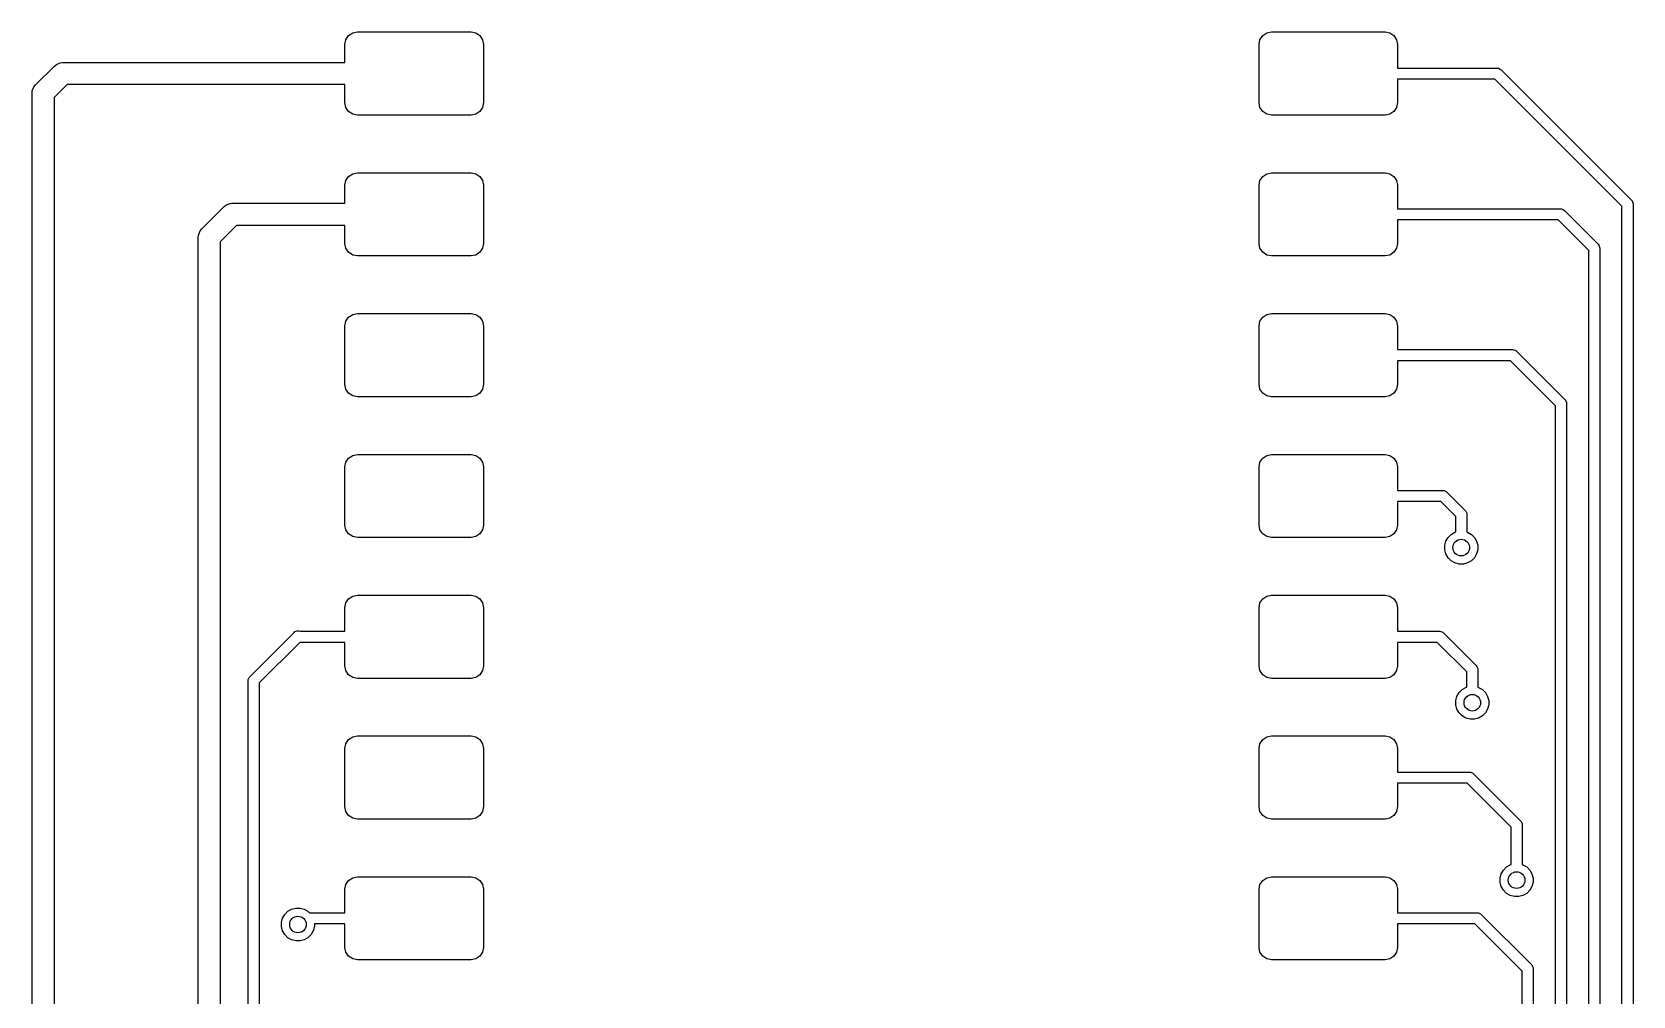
# Model space of a CAD drawing. Extents: x 0.41 to 5.69, y -3.19 to 0.7.
# Drawn here: x 4.551 to 5.689, y -0.657 to 0.028 of the extents above; entities that cross this region are included whole.
import ezdxf

# ---------------------------------------------------------------- set-up
doc = ezdxf.new("R2010")
doc.units = 0
doc.header["$MEASUREMENT"] = 0
doc.layers.add('BLACK', color=7, linetype='CONTINUOUS')

msp = doc.modelspace()

# ---------------------------------------------------------------- linework, layer by layer
at = {"layer": 'BLACK', "linetype": 'CONTINUOUS'}
for p, q in [((4.7743, 0.0221), (4.7762, 0.025)), ((4.7762, 0.025), (4.7791, 0.0269)), ((4.7791, 0.0269), (4.7825, 0.0276)), ((4.7825, 0.0276), (4.8632, 0.0276)), ((4.8632, 0.0276), (4.8666, 0.0269)), ((4.8666, 0.0269), (4.8695, 0.025)), ((4.8695, 0.025), (4.8714, 0.0221)), ((5.4239, 0.0221), (5.4258, 0.025)), ((5.4258, 0.025), (5.4287, 0.0269)), ((5.4287, 0.0269), (5.4321, 0.0276)), ((5.4321, 0.0276), (5.5128, 0.0276)), ((5.5128, 0.0276), (5.5162, 0.0269)), ((5.5162, 0.0269), (5.5191, 0.025)), ((5.5191, 0.025), (5.521, 0.0221)), ((4.7736, 0.0187), (4.7743, 0.0221)), ((4.7736, 0.0059), (4.7736, 0.0187)), ((4.8714, 0.0221), (4.872, 0.0187)), ((4.872, 0.0187), (4.872, -0.0226)), ((5.4232, 0.0187), (5.4239, 0.0221)), ((5.4232, -0.0226), (5.4232, 0.0187)), ((5.521, 0.0221), (5.5217, 0.0187)), ((5.5217, 0.0187), (5.5217, 0.002)), ((4.5535, -0.0102), (4.5673, 0.0036)), ((4.5673, 0.0036), (4.5685, 0.0046)), ((4.5685, 0.0046), (4.5713, 0.0058)), ((4.5713, 0.0058), (4.5728, 0.0059)), ((4.5728, 0.0059), (4.7736, 0.0059)), ((5.5217, 0.002), (5.5925, 0.002)), ((5.5925, 0.002), (5.5933, 0.0019)), ((5.5933, 0.0019), (5.5947, 0.0013)), ((5.5947, 0.0013), (5.5953, 0.0008)), ((5.5953, 0.0008), (5.6878, -0.0917)), ((4.5513, -0.0142), (4.5525, -0.0114)), ((4.5525, -0.0114), (4.5535, -0.0102)), ((4.5761, -0.0098), (4.5669, -0.019)), ((4.7736, -0.0098), (4.5761, -0.0098)), ((4.7736, -0.0226), (4.7736, -0.0098)), ((5.5909, -0.0059), (5.5217, -0.0059)), ((5.5217, -0.0059), (5.5217, -0.0226)), ((5.6811, -0.0961), (5.5909, -0.0059)), ((4.5512, -0.0157), (4.5513, -0.0142)), ((4.5512, -1.2047), (4.5512, -0.0157)), ((4.5669, -0.019), (4.5669, -1.2047)), ((4.7743, -0.026), (4.7736, -0.0226)), ((4.872, -0.0226), (4.8714, -0.026)), ((5.4239, -0.026), (5.4232, -0.0226)), ((5.5217, -0.0226), (5.521, -0.026)), ((4.7762, -0.0289), (4.7743, -0.026)), ((4.7791, -0.0308), (4.7762, -0.0289)), ((4.7825, -0.0315), (4.7791, -0.0308)), ((4.8632, -0.0315), (4.7825, -0.0315)), ((4.8666, -0.0308), (4.8632, -0.0315)), ((4.8695, -0.0289), (4.8666, -0.0308)), ((4.8714, -0.026), (4.8695, -0.0289)), ((5.4258, -0.0289), (5.4239, -0.026)), ((5.4287, -0.0308), (5.4258, -0.0289)), ((5.4321, -0.0315), (5.4287, -0.0308)), ((5.5128, -0.0315), (5.4321, -0.0315)), ((5.5162, -0.0308), (5.5128, -0.0315)), ((5.5191, -0.0289), (5.5162, -0.0308)), ((5.521, -0.026), (5.5191, -0.0289)), ((4.7736, -0.0813), (4.7743, -0.0779)), ((4.7743, -0.0779), (4.7762, -0.075)), ((4.7762, -0.075), (4.7791, -0.0731)), ((4.7791, -0.0731), (4.7825, -0.0724)), ((4.7825, -0.0724), (4.8632, -0.0724)), ((4.8632, -0.0724), (4.8666, -0.0731)), ((4.8666, -0.0731), (4.8695, -0.075)), ((4.8695, -0.075), (4.8714, -0.0779)), ((4.8714, -0.0779), (4.872, -0.0813)), ((5.4232, -0.0813), (5.4239, -0.0779)), ((5.4239, -0.0779), (5.4258, -0.075)), ((5.4258, -0.075), (5.4287, -0.0731)), ((5.4287, -0.0731), (5.4321, -0.0724)), ((5.4321, -0.0724), (5.5128, -0.0724)), ((5.5128, -0.0724), (5.5162, -0.0731)), ((5.5162, -0.0731), (5.5191, -0.075)), ((5.5191, -0.075), (5.521, -0.0779)), ((5.521, -0.0779), (5.5217, -0.0813)), ((4.7736, -0.0941), (4.7736, -0.0813)), ((4.872, -0.0813), (4.872, -0.1226)), ((5.4232, -0.1226), (5.4232, -0.0813)), ((5.5217, -0.0813), (5.5217, -0.098)), ((4.6716, -0.1125), (4.6877, -0.0964)), ((4.6877, -0.0964), (4.6889, -0.0954)), ((4.6889, -0.0954), (4.6918, -0.0942)), ((4.6918, -0.0942), (4.6933, -0.0941)), ((4.6933, -0.0941), (4.7736, -0.0941)), ((5.5217, -0.098), (5.6374, -0.098)), ((5.6374, -0.098), (5.6382, -0.0981)), ((5.6382, -0.0981), (5.6396, -0.0987)), ((5.6396, -0.0987), (5.6402, -0.0992)), ((5.6402, -0.0992), (5.6642, -0.1232)), ((5.6811, -1.1086), (5.6811, -0.0961)), ((5.6878, -0.0917), (5.6883, -0.0923)), ((5.6883, -0.0923), (5.6889, -0.0937)), ((5.6889, -0.0937), (5.689, -0.0945)), ((5.689, -0.0945), (5.689, -1.1102)), ((4.6694, -0.1166), (4.6706, -0.1137)), ((4.6706, -0.1137), (4.6716, -0.1125)), ((4.6966, -0.1098), (4.685, -0.1214)), ((4.7736, -0.1098), (4.6966, -0.1098)), ((4.7736, -0.1226), (4.7736, -0.1098)), ((5.6358, -0.1059), (5.5217, -0.1059)), ((5.5217, -0.1059), (5.5217, -0.1226)), ((5.6575, -0.1276), (5.6358, -0.1059)), ((4.6693, -0.1181), (4.6694, -0.1166)), ((4.6693, -1.5591), (4.6693, -0.1181)), ((4.685, -0.1214), (4.685, -1.5591)), ((4.7743, -0.126), (4.7736, -0.1226)), ((4.872, -0.1226), (4.8714, -0.126)), ((5.4239, -0.126), (5.4232, -0.1226)), ((5.5217, -0.1226), (5.521, -0.126)), ((5.6642, -0.1232), (5.6647, -0.1238)), ((5.6647, -0.1238), (5.6647, -0.1238)), ((5.6647, -0.1238), (5.6653, -0.1252)), ((4.7762, -0.1289), (4.7743, -0.126)), ((4.7791, -0.1308), (4.7762, -0.1289)), ((4.7825, -0.1315), (4.7791, -0.1308)), ((4.8632, -0.1315), (4.7825, -0.1315)), ((4.8666, -0.1308), (4.8632, -0.1315)), ((4.8695, -0.1289), (4.8666, -0.1308)), ((4.8714, -0.126), (4.8695, -0.1289)), ((5.4258, -0.1289), (5.4239, -0.126)), ((5.4287, -0.1308), (5.4258, -0.1289)), ((5.4321, -0.1315), (5.4287, -0.1308)), ((5.5128, -0.1315), (5.4321, -0.1315)), ((5.5162, -0.1308), (5.5128, -0.1315)), ((5.5191, -0.1289), (5.5162, -0.1308)), ((5.521, -0.126), (5.5191, -0.1289)), ((5.6575, -1.044), (5.6575, -0.1276)), ((5.6653, -0.1252), (5.6654, -0.126)), ((5.6654, -0.126), (5.6654, -1.0472)), ((4.7736, -0.1813), (4.7743, -0.1779)), ((4.7736, -0.2226), (4.7736, -0.1813)), ((4.7743, -0.1779), (4.7762, -0.175)), ((4.7762, -0.175), (4.7791, -0.1731)), ((4.7791, -0.1731), (4.7825, -0.1724)), ((4.7825, -0.1724), (4.8632, -0.1724)), ((4.8632, -0.1724), (4.8666, -0.1731)), ((4.8666, -0.1731), (4.8695, -0.175)), ((4.8695, -0.175), (4.8714, -0.1779)), ((4.8714, -0.1779), (4.872, -0.1813)), ((4.872, -0.1813), (4.872, -0.2226)), ((5.4232, -0.1813), (5.4239, -0.1779)), ((5.4232, -0.2226), (5.4232, -0.1813)), ((5.4239, -0.1779), (5.4258, -0.175)), ((5.4258, -0.175), (5.4287, -0.1731)), ((5.4287, -0.1731), (5.4321, -0.1724)), ((5.4321, -0.1724), (5.5128, -0.1724)), ((5.5128, -0.1724), (5.5162, -0.1731)), ((5.5162, -0.1731), (5.5191, -0.175)), ((5.5191, -0.175), (5.521, -0.1779)), ((5.521, -0.1779), (5.5217, -0.1813)), ((5.5217, -0.1813), (5.5217, -0.198)), ((5.5217, -0.198), (5.6035, -0.198)), ((5.6035, -0.198), (5.6043, -0.1981)), ((5.6043, -0.1981), (5.6057, -0.1987)), ((5.6057, -0.1987), (5.6063, -0.1992)), ((5.6063, -0.1992), (5.6406, -0.2334)), ((5.6019, -0.2059), (5.5217, -0.2059)), ((5.5217, -0.2059), (5.5217, -0.2226)), ((5.6339, -0.2379), (5.6019, -0.2059)), ((4.7743, -0.226), (4.7736, -0.2226)), ((4.7762, -0.2289), (4.7743, -0.226)), ((4.8714, -0.226), (4.8695, -0.2289)), ((4.872, -0.2226), (4.8714, -0.226)), ((5.4239, -0.226), (5.4232, -0.2226)), ((5.4258, -0.2289), (5.4239, -0.226)), ((5.521, -0.226), (5.5191, -0.2289)), ((5.5217, -0.2226), (5.521, -0.226)), ((4.7791, -0.2308), (4.7762, -0.2289)), ((4.7825, -0.2315), (4.7791, -0.2308)), ((4.8632, -0.2315), (4.7825, -0.2315)), ((4.8666, -0.2308), (4.8632, -0.2315)), ((4.8695, -0.2289), (4.8666, -0.2308)), ((5.4287, -0.2308), (5.4258, -0.2289)), ((5.4321, -0.2315), (5.4287, -0.2308)), ((5.5128, -0.2315), (5.4321, -0.2315)), ((5.5162, -0.2308), (5.5128, -0.2315)), ((5.5191, -0.2289), (5.5162, -0.2308)), ((5.6339, -1.0141), (5.6339, -0.2379)), ((5.6406, -0.2334), (5.6411, -0.234)), ((5.6411, -0.234), (5.6417, -0.2355)), ((5.6417, -0.2355), (5.6417, -0.2362)), ((5.6417, -0.2362), (5.6417, -1.0157)), ((4.7791, -0.2731), (4.7825, -0.2724)), ((4.7825, -0.2724), (4.8632, -0.2724)), ((4.8632, -0.2724), (4.8666, -0.2731)), ((5.4287, -0.2731), (5.4321, -0.2724)), ((5.4321, -0.2724), (5.5128, -0.2724)), ((5.5128, -0.2724), (5.5162, -0.2731)), ((4.7736, -0.2813), (4.7743, -0.2779)), ((4.7736, -0.3226), (4.7736, -0.2813)), ((4.7743, -0.2779), (4.7762, -0.275)), ((4.7762, -0.275), (4.7791, -0.2731)), ((4.8666, -0.2731), (4.8695, -0.275)), ((4.8695, -0.275), (4.8714, -0.2779)), ((4.8714, -0.2779), (4.872, -0.2813)), ((4.872, -0.2813), (4.872, -0.3226)), ((5.4232, -0.2813), (5.4239, -0.2779)), ((5.4232, -0.3226), (5.4232, -0.2813)), ((5.4239, -0.2779), (5.4258, -0.275)), ((5.4258, -0.275), (5.4287, -0.2731)), ((5.5162, -0.2731), (5.5191, -0.275)), ((5.5191, -0.275), (5.521, -0.2779)), ((5.521, -0.2779), (5.5217, -0.2813)), ((5.5217, -0.2813), (5.5217, -0.298)), ((5.5217, -0.298), (5.5539, -0.298)), ((5.5523, -0.3059), (5.5217, -0.3059)), ((5.5217, -0.3059), (5.5217, -0.3226)), ((5.563, -0.3166), (5.5523, -0.3059)), ((5.5539, -0.298), (5.5547, -0.2981)), ((5.5547, -0.2981), (5.5561, -0.2987)), ((5.5561, -0.2987), (5.5567, -0.2992)), ((5.5567, -0.2992), (5.5697, -0.3122)), ((5.563, -0.3275), (5.563, -0.3166)), ((5.5697, -0.3122), (5.5702, -0.3128)), ((5.5702, -0.3128), (5.5702, -0.3128)), ((5.5702, -0.3128), (5.5708, -0.3142)), ((5.5708, -0.3142), (5.5709, -0.315)), ((5.5709, -0.315), (5.5709, -0.3275)), ((4.7743, -0.326), (4.7736, -0.3226)), ((4.7762, -0.3289), (4.7743, -0.326)), ((4.7791, -0.3308), (4.7762, -0.3289)), ((4.8695, -0.3289), (4.8666, -0.3308)), ((4.8714, -0.326), (4.8695, -0.3289)), ((4.872, -0.3226), (4.8714, -0.326)), ((5.4239, -0.326), (5.4232, -0.3226)), ((5.4258, -0.3289), (5.4239, -0.326)), ((5.4287, -0.3308), (5.4258, -0.3289)), ((5.5191, -0.3289), (5.5162, -0.3308)), ((5.521, -0.326), (5.5191, -0.3289)), ((5.5217, -0.3226), (5.521, -0.326)), ((5.5576, -0.3314), (5.5597, -0.3292)), ((5.5597, -0.3292), (5.5624, -0.3277)), ((5.5624, -0.3277), (5.563, -0.3275)), ((5.5709, -0.3275), (5.5714, -0.3277)), ((5.5714, -0.3277), (5.5741, -0.3292)), ((5.5741, -0.3292), (5.5763, -0.3314)), ((4.7825, -0.3315), (4.7791, -0.3308)), ((4.8632, -0.3315), (4.7825, -0.3315)), ((4.8666, -0.3308), (4.8632, -0.3315)), ((5.4321, -0.3315), (5.4287, -0.3308)), ((5.5128, -0.3315), (5.4321, -0.3315)), ((5.5162, -0.3308), (5.5128, -0.3315)), ((5.5552, -0.337), (5.556, -0.3341)), ((5.5552, -0.3401), (5.5552, -0.337)), ((5.556, -0.3431), (5.5552, -0.3401)), ((5.556, -0.3341), (5.5576, -0.3314)), ((5.5763, -0.3314), (5.5778, -0.3341)), ((5.5778, -0.3341), (5.5786, -0.337)), ((5.5786, -0.3401), (5.5778, -0.3431)), ((5.5786, -0.337), (5.5786, -0.3401)), ((5.5576, -0.3458), (5.556, -0.3431)), ((5.5597, -0.348), (5.5576, -0.3458)), ((5.5624, -0.3495), (5.5597, -0.348)), ((5.5654, -0.3503), (5.5624, -0.3495)), ((5.5685, -0.3503), (5.5654, -0.3503)), ((5.5714, -0.3495), (5.5685, -0.3503)), ((5.5741, -0.348), (5.5714, -0.3495)), ((5.5763, -0.3458), (5.5741, -0.348)), ((5.5778, -0.3431), (5.5763, -0.3458)), ((4.7743, -0.3779), (4.7762, -0.375)), ((4.7762, -0.375), (4.7791, -0.3731)), ((4.7791, -0.3731), (4.7825, -0.3724)), ((4.7825, -0.3724), (4.8632, -0.3724)), ((4.8632, -0.3724), (4.8666, -0.3731)), ((4.8666, -0.3731), (4.8695, -0.375)), ((4.8695, -0.375), (4.8714, -0.3779)), ((5.4239, -0.3779), (5.4258, -0.375)), ((5.4258, -0.375), (5.4287, -0.3731)), ((5.4287, -0.3731), (5.4321, -0.3724)), ((5.4321, -0.3724), (5.5128, -0.3724)), ((5.5128, -0.3724), (5.5162, -0.3731)), ((5.5162, -0.3731), (5.5191, -0.375)), ((5.5191, -0.375), (5.521, -0.3779)), ((4.7736, -0.3813), (4.7743, -0.3779)), ((4.7736, -0.398), (4.7736, -0.3813)), ((4.8714, -0.3779), (4.872, -0.3813)), ((4.872, -0.3813), (4.872, -0.4226)), ((5.4232, -0.3813), (5.4239, -0.3779)), ((5.4232, -0.4226), (5.4232, -0.3813)), ((5.521, -0.3779), (5.5217, -0.3813)), ((5.5217, -0.3813), (5.5217, -0.398)), ((4.738, -0.3983), (4.7394, -0.3977)), ((4.7394, -0.3977), (4.7409, -0.3977)), ((4.7409, -0.3977), (4.7417, -0.398)), ((4.7417, -0.398), (4.7736, -0.398)), ((5.5217, -0.398), (5.5516, -0.398)), ((5.5516, -0.398), (5.5523, -0.3981)), ((5.5523, -0.3981), (5.5538, -0.3987)), ((4.7059, -0.4303), (4.7374, -0.3988)), ((4.7414, -0.4059), (4.7126, -0.4347)), ((4.7374, -0.3988), (4.738, -0.3983)), ((4.7736, -0.4059), (4.7414, -0.4059)), ((4.7736, -0.4226), (4.7736, -0.4059)), ((5.5499, -0.4059), (5.5217, -0.4059)), ((5.5217, -0.4059), (5.5217, -0.4226)), ((5.5709, -0.4268), (5.5499, -0.4059)), ((5.5538, -0.3987), (5.5544, -0.3992)), ((5.5544, -0.3992), (5.5776, -0.4224)), ((4.7047, -0.4331), (4.7048, -0.4323)), ((4.7048, -0.4323), (4.7054, -0.4309)), ((4.7054, -0.4309), (4.7059, -0.4303)), ((4.7743, -0.426), (4.7736, -0.4226)), ((4.7762, -0.4289), (4.7743, -0.426)), ((4.7791, -0.4308), (4.7762, -0.4289)), ((4.7825, -0.4315), (4.7791, -0.4308)), ((4.8632, -0.4315), (4.7825, -0.4315)), ((4.8666, -0.4308), (4.8632, -0.4315)), ((4.8695, -0.4289), (4.8666, -0.4308)), ((4.8714, -0.426), (4.8695, -0.4289)), ((4.872, -0.4226), (4.8714, -0.426)), ((5.4239, -0.426), (5.4232, -0.4226)), ((5.4258, -0.4289), (5.4239, -0.426)), ((5.4287, -0.4308), (5.4258, -0.4289)), ((5.4321, -0.4315), (5.4287, -0.4308)), ((5.5128, -0.4315), (5.4321, -0.4315)), ((5.5162, -0.4308), (5.5128, -0.4315)), ((5.5191, -0.4289), (5.5162, -0.4308)), ((5.521, -0.426), (5.5191, -0.4289)), ((5.5217, -0.4226), (5.521, -0.426)), ((5.5709, -0.4378), (5.5709, -0.4268)), ((5.5776, -0.4224), (5.5781, -0.423)), ((5.5781, -0.423), (5.5787, -0.4244)), ((5.5787, -0.4244), (5.5787, -0.4252)), ((5.5787, -0.4252), (5.5787, -0.4378)), ((4.7047, -1.4456), (4.7047, -0.4331)), ((4.7126, -0.4347), (4.7126, -1.4456)), ((5.5639, -0.4443), (5.5654, -0.4416)), ((5.5654, -0.4416), (5.5676, -0.4394)), ((5.5676, -0.4394), (5.5703, -0.4379)), ((5.5703, -0.4379), (5.5709, -0.4378)), ((5.5787, -0.4378), (5.5793, -0.4379)), ((5.5793, -0.4379), (5.582, -0.4394)), ((5.582, -0.4394), (5.5842, -0.4416)), ((5.5842, -0.4416), (5.5857, -0.4443)), ((5.5631, -0.4473), (5.5639, -0.4443)), ((5.5631, -0.4504), (5.5631, -0.4473)), ((5.5639, -0.4533), (5.5631, -0.4504)), ((5.5654, -0.456), (5.5639, -0.4533)), ((5.5857, -0.4533), (5.5842, -0.456)), ((5.5857, -0.4443), (5.5865, -0.4473)), ((5.5865, -0.4504), (5.5857, -0.4533)), ((5.5865, -0.4473), (5.5865, -0.4504)), ((5.5676, -0.4582), (5.5654, -0.456)), ((5.5703, -0.4597), (5.5676, -0.4582)), ((5.5733, -0.4605), (5.5703, -0.4597)), ((5.5763, -0.4605), (5.5733, -0.4605)), ((5.5793, -0.4597), (5.5763, -0.4605)), ((5.582, -0.4582), (5.5793, -0.4597)), ((5.5842, -0.456), (5.582, -0.4582)), ((4.7743, -0.4779), (4.7762, -0.475)), ((4.7762, -0.475), (4.7791, -0.4731)), ((4.7791, -0.4731), (4.7825, -0.4724)), ((4.7825, -0.4724), (4.8632, -0.4724)), ((4.8632, -0.4724), (4.8666, -0.4731)), ((4.8666, -0.4731), (4.8695, -0.475)), ((4.8695, -0.475), (4.8714, -0.4779)), ((5.4239, -0.4779), (5.4258, -0.475)), ((5.4258, -0.475), (5.4287, -0.4731)), ((5.4287, -0.4731), (5.4321, -0.4724)), ((5.4321, -0.4724), (5.5128, -0.4724)), ((5.5128, -0.4724), (5.5162, -0.4731)), ((5.5162, -0.4731), (5.5191, -0.475)), ((5.5191, -0.475), (5.521, -0.4779)), ((4.7736, -0.4813), (4.7743, -0.4779)), ((4.7736, -0.5226), (4.7736, -0.4813)), ((4.8714, -0.4779), (4.872, -0.4813)), ((4.872, -0.4813), (4.872, -0.5226)), ((5.4232, -0.4813), (5.4239, -0.4779)), ((5.4232, -0.5226), (5.4232, -0.4813)), ((5.521, -0.4779), (5.5217, -0.4813)), ((5.5217, -0.4813), (5.5217, -0.498)), ((5.5217, -0.498), (5.5728, -0.498)), ((5.5728, -0.498), (5.5736, -0.4981)), ((5.5736, -0.4981), (5.575, -0.4987)), ((5.575, -0.4987), (5.5756, -0.4992)), ((5.5756, -0.4992), (5.6091, -0.5326)), ((5.5712, -0.5059), (5.5217, -0.5059)), ((5.5217, -0.5059), (5.5217, -0.5226)), ((5.6024, -0.5371), (5.5712, -0.5059)), ((4.7743, -0.526), (4.7736, -0.5226)), ((4.872, -0.5226), (4.8714, -0.526)), ((5.4239, -0.526), (5.4232, -0.5226)), ((5.5217, -0.5226), (5.521, -0.526)), ((4.7762, -0.5289), (4.7743, -0.526)), ((4.7791, -0.5308), (4.7762, -0.5289)), ((4.7825, -0.5315), (4.7791, -0.5308)), ((4.8632, -0.5315), (4.7825, -0.5315)), ((4.8666, -0.5308), (4.8632, -0.5315)), ((4.8695, -0.5289), (4.8666, -0.5308)), ((4.8714, -0.526), (4.8695, -0.5289)), ((5.4258, -0.5289), (5.4239, -0.526)), ((5.4287, -0.5308), (5.4258, -0.5289)), ((5.4321, -0.5315), (5.4287, -0.5308)), ((5.5128, -0.5315), (5.4321, -0.5315)), ((5.5162, -0.5308), (5.5128, -0.5315)), ((5.5191, -0.5289), (5.5162, -0.5308)), ((5.521, -0.526), (5.5191, -0.5289)), ((5.6091, -0.5326), (5.6096, -0.5332)), ((5.6096, -0.5332), (5.6102, -0.5347)), ((5.6102, -0.5347), (5.6102, -0.5354)), ((5.6024, -0.5637), (5.6024, -0.5371)), ((5.6102, -0.5354), (5.6102, -0.5637)), ((5.5954, -0.5703), (5.5969, -0.5676)), ((5.5969, -0.5676), (5.5991, -0.5654)), ((5.5991, -0.5654), (5.6018, -0.5639)), ((5.6018, -0.5639), (5.6024, -0.5637)), ((5.6102, -0.5637), (5.6108, -0.5639)), ((5.6108, -0.5639), (5.6135, -0.5654)), ((5.6135, -0.5654), (5.6157, -0.5676)), ((5.6157, -0.5676), (5.6172, -0.5703)), ((4.7736, -0.5813), (4.7743, -0.5779)), ((4.7743, -0.5779), (4.7762, -0.575)), ((4.7762, -0.575), (4.7791, -0.5731)), ((4.7791, -0.5731), (4.7825, -0.5724)), ((4.7825, -0.5724), (4.8632, -0.5724)), ((4.8632, -0.5724), (4.8666, -0.5731)), ((4.8666, -0.5731), (4.8695, -0.575)), ((4.8695, -0.575), (4.8714, -0.5779)), ((4.8714, -0.5779), (4.872, -0.5813)), ((5.4232, -0.5813), (5.4239, -0.5779)), ((5.4239, -0.5779), (5.4258, -0.575)), ((5.4258, -0.575), (5.4287, -0.5731)), ((5.4287, -0.5731), (5.4321, -0.5724)), ((5.4321, -0.5724), (5.5128, -0.5724)), ((5.5128, -0.5724), (5.5162, -0.5731)), ((5.5162, -0.5731), (5.5191, -0.575)), ((5.5191, -0.575), (5.521, -0.5779)), ((5.521, -0.5779), (5.5217, -0.5813)), ((5.5946, -0.5733), (5.5954, -0.5703)), ((5.5946, -0.5763), (5.5946, -0.5733)), ((5.5954, -0.5793), (5.5946, -0.5763)), ((5.5969, -0.582), (5.5954, -0.5793)), ((5.6172, -0.5793), (5.6157, -0.582)), ((5.6172, -0.5703), (5.618, -0.5733)), ((5.618, -0.5763), (5.6172, -0.5793)), ((5.618, -0.5733), (5.618, -0.5763)), ((4.7736, -0.598), (4.7736, -0.5813)), ((4.872, -0.5813), (4.872, -0.6226)), ((5.4232, -0.6226), (5.4232, -0.5813)), ((5.5217, -0.5813), (5.5217, -0.598)), ((5.5991, -0.5842), (5.5969, -0.582)), ((5.6018, -0.5857), (5.5991, -0.5842)), ((5.6048, -0.5865), (5.6018, -0.5857)), ((5.6078, -0.5865), (5.6048, -0.5865)), ((5.6108, -0.5857), (5.6078, -0.5865)), ((5.6135, -0.5842), (5.6108, -0.5857)), ((5.6157, -0.582), (5.6135, -0.5842)), ((4.7284, -0.6048), (4.7292, -0.6018)), ((4.7292, -0.6018), (4.7308, -0.5991)), ((4.7308, -0.5991), (4.733, -0.5969)), ((4.733, -0.5969), (4.7356, -0.5954)), ((4.7356, -0.5954), (4.7386, -0.5946)), ((4.7386, -0.5946), (4.7417, -0.5946)), ((4.7417, -0.5946), (4.7447, -0.5954)), ((4.7447, -0.5954), (4.7473, -0.5969)), ((4.7473, -0.5969), (4.7485, -0.598)), ((4.7485, -0.598), (4.7736, -0.598)), ((5.5217, -0.598), (5.5783, -0.598)), ((5.5783, -0.598), (5.5791, -0.5981)), ((5.5791, -0.5981), (5.5805, -0.5987)), ((5.5805, -0.5987), (5.5811, -0.5992)), ((5.5811, -0.5992), (5.617, -0.635)), ((4.7284, -0.6078), (4.7284, -0.6048)), ((4.7292, -0.6108), (4.7284, -0.6078)), ((4.7308, -0.6135), (4.7292, -0.6108)), ((4.733, -0.6157), (4.7308, -0.6135)), ((4.7495, -0.6135), (4.7473, -0.6157)), ((4.7511, -0.6108), (4.7495, -0.6135)), ((4.7519, -0.6078), (4.7511, -0.6108)), ((4.7736, -0.6059), (4.7519, -0.6059)), ((4.7519, -0.6059), (4.7519, -0.6078)), ((4.7736, -0.6226), (4.7736, -0.6059)), ((5.5767, -0.6059), (5.5217, -0.6059)), ((5.5217, -0.6059), (5.5217, -0.6226)), ((5.6102, -0.6394), (5.5767, -0.6059)), ((4.7356, -0.6172), (4.733, -0.6157)), ((4.7386, -0.618), (4.7356, -0.6172)), ((4.7417, -0.618), (4.7386, -0.618)), ((4.7447, -0.6172), (4.7417, -0.618)), ((4.7473, -0.6157), (4.7447, -0.6172)), ((4.7743, -0.626), (4.7736, -0.6226)), ((4.872, -0.6226), (4.8714, -0.626)), ((5.4239, -0.626), (5.4232, -0.6226)), ((5.5217, -0.6226), (5.521, -0.626)), ((4.7762, -0.6289), (4.7743, -0.626)), ((4.7791, -0.6308), (4.7762, -0.6289)), ((4.7825, -0.6315), (4.7791, -0.6308)), ((4.8632, -0.6315), (4.7825, -0.6315)), ((4.8666, -0.6308), (4.8632, -0.6315)), ((4.8695, -0.6289), (4.8666, -0.6308)), ((4.8714, -0.626), (4.8695, -0.6289)), ((5.4258, -0.6289), (5.4239, -0.626)), ((5.4287, -0.6308), (5.4258, -0.6289)), ((5.4321, -0.6315), (5.4287, -0.6308)), ((5.5128, -0.6315), (5.4321, -0.6315)), ((5.5162, -0.6308), (5.5128, -0.6315)), ((5.5191, -0.6289), (5.5162, -0.6308)), ((5.521, -0.626), (5.5191, -0.6289)), ((5.617, -0.635), (5.6174, -0.6356)), ((5.6174, -0.6356), (5.6174, -0.6356)), ((5.6174, -0.6356), (5.618, -0.637)), ((5.618, -0.637), (5.6181, -0.6378)), ((5.6102, -0.9826), (5.6102, -0.6394)), ((5.6181, -0.6378), (5.6181, -0.9843))]:
    msp.add_line(p, q, dxfattribs=at)
at = {"layer": 'BLACK'}
for centre in [(5.5669, -0.3386), (5.5748, -0.4488), (5.6063, -0.5748), (4.7402, -0.6063)]:
    msp.add_circle(centre, 0.00591, dxfattribs=at)

doc.saveas('drawing.dxf')
